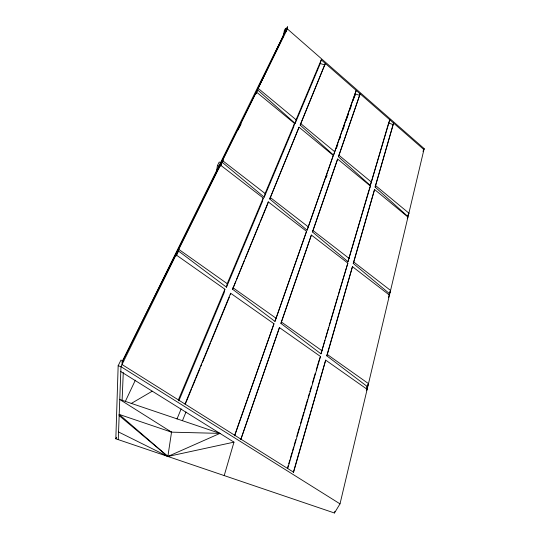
<?xml version="1.0" encoding="UTF-8"?>
<svg xmlns="http://www.w3.org/2000/svg" width="540" height="540" viewBox="0 0 540 540"><rect width="100%" height="100%" fill="white"/><g stroke="black" fill="none" stroke-linecap="round" stroke-linejoin="round"><path stroke-width="0.81" d="M282.92 37.375L284.317 30.78L285.532 28.33L287.395 28.937L424.17 148.622L340.011 503.861L334.449 513L115.83 438.804L118.159 365.735L120.953 360.106L123.761 361.051L122.141 361.868L122.04 364.541L293.578 472.217L325.681 360.139L367.146 389.32L366.431 390.683M118.55 431.973L167.866 456.462L219.942 433.39L171.544 432.155L119.205 414.423L119.158 415.604L167.866 456.462L233.975 442.145L224.208 475.585M118.267 439.634L120.98 366.687L286.936 29.869L287.55 27L122.141 361.868L220.354 165.004L263.216 197.984L262.366 201.643L226.483 287.213L178.571 251.08L178.774 249.386L227.212 283.669L226.483 287.213M122.087 400.754L123.275 372.573M219.942 433.39L119.758 399.485L171.544 432.155L167.866 456.462L119.205 414.423M216.493 171.457L217.418 165.632L219.193 162.054L221.441 162.797L221.063 165.092M219.429 167.906L219.672 166.381M220.165 166.158L220.354 165.004M264.242 197.168L265.093 193.502L222.521 160.603L222.237 162.338L264.242 197.168L293.605 127.136L294.529 123.458L256.345 91.955L287.55 27L286.18 31.394L284.317 30.78M255.94 93.825L258.127 88.337L287.55 27M176.081 254.853L224.89 289.204L224.168 292.734L178.855 400.815M285.181 29.977L285.532 28.33M230.31 294.8L230.641 293.254L273.976 323.744L234.664 435.78M232.591 289.258L268.286 201.886L306.551 231.329L274.961 321.408L232.591 289.258L235.804 281.462M366.485 388.807L367.065 386.383L368.489 383.643L327.301 354.496L352.458 266.645L389.462 295.117L388.409 297.317M388.8 294.941L390.569 290.453L353.781 262.028L374.564 189.493L407.957 217.046L407.275 218.565M267.901 203.486L268.286 201.886M334.449 513L334.847 511.36M269.744 198.997L299.052 127.19L333.301 155.446L307.105 230.182L269.744 198.997L299.052 127.19M257.796 90.058L295.157 123.437L296.082 119.758L321.246 59.866L423.934 149.634M300.166 125.091L325.323 63.43L300.166 125.091L333.551 155.129L356.218 90.436L333.551 155.129M295.157 123.437L320.288 63.504L321.246 59.866M293.288 472.554L325.681 360.139M367.065 386.383L326.754 355.799L352.458 266.645M389.164 293.389L353.234 263.419L374.564 189.493M375.118 187.063L393.579 123.1L375.118 187.063L407.518 216.182L408.881 213.145L375.664 185.645M287.503 467.924L288.212 465.5M288.691 463.88L289.872 459.83M290.351 458.217L292.012 452.547M292.484 450.934L293.672 446.884M294.145 445.264L295.805 439.601M296.757 436.361L299.606 426.654M300.55 423.414L303.872 412.081M304.351 410.468L307.672 399.134M308.144 397.514L309.332 393.471M309.805 391.851L311.465 386.188M312.417 382.948L315.266 373.235M316.211 370.001L319.059 360.288M320.949 353.849L347.855 263.108L311.384 235.042L280.915 323.406L320.949 353.849L324.952 340.193M325.424 338.587L328.718 327.335M329.191 325.728L334.139 308.853M334.611 307.247L337.912 296.001M338.378 294.394L347.855 263.108M347.976 261.664L370.413 186.071L337.635 159.023L312.485 231.971L347.976 261.664L361.172 216.641M361.645 215.035L368.955 190.114M338.452 156.749L360.133 93.859L338.452 156.749L370.312 185.47L388.375 123.863M287.699 468.531L320.51 356.495L279.43 327.584L240.901 439.155M370.312 185.47L389.819 119.813L388.611 123.059L393.039 124.524M274.961 321.408L306.551 231.329M307.105 230.182L333.301 155.446M279.43 327.584L240.786 439.634M354.267 97.544L355.03 95.141M311.384 235.042L280.915 323.406M337.635 159.023L312.485 231.971M407.356 217.769L408.881 213.145M389.063 295.009L390.569 290.453M366.471 389.752L368.489 383.643M221.157 164.531L222.521 160.603M326.275 177.512L327.098 175.142M336.454 148.325L337.831 144.376M339.775 138.821L340.605 136.438M342.819 130.079L344.756 124.517M346.147 120.548L348.638 113.4M349.745 110.221L351.405 105.455M353.072 100.69L355.01 95.135M234.671 435.24L273.976 323.744M369.191 189.31L370.413 186.071M353.234 263.419L353.781 262.028M176.175 255.832L178.774 249.386M319.295 359.478L320.51 356.495M182.5 420.572L186.003 411.986M184.997 404.062L230.641 293.254M185.72 403.137L191.491 389.104M192.132 387.545L195.345 379.755M195.986 378.196L200.158 368.064M200.799 366.505L201.757 364.163M202.399 362.603L210.425 343.123M211.066 341.564L229.351 297.135M236.446 279.902L244.465 260.408M245.113 258.849L259.551 223.756M260.192 222.197L267.577 204.262M176.992 418.986L181.163 408.908M326.754 355.799L327.301 354.496M178.376 399.904L224.89 289.204M227.212 283.669L263.216 197.984M265.093 193.502L294.529 123.458M422.969 151.403L424.17 148.622M115.83 438.804L116.519 437.312M125.327 401.443L135.364 380.153M176.222 255.866L178.571 251.08M220.435 166.003L223.351 160.07M238.194 129.89L238.937 128.385M239.274 127.703L241.124 123.937M122.141 361.868L256.345 91.955L256.014 93.677L258.127 88.337L296.082 119.758M131.173 403.522L152.206 391.21M320.288 63.504L324.891 65.023M355.131 93.879L359.647 95.364M217.418 165.632L218.923 166.131M118.159 365.735L120.98 366.687L340.011 503.861M169.276 431.109L171.544 432.155M120.798 371.554L233.975 442.145M232.929 287.712L275.947 318.154M281.36 321.982L322.157 350.858M270.135 197.397L308.158 226.78M312.957 230.486L349.205 258.491M300.578 123.485L334.631 151.673M338.938 155.237L371.54 182.23"/></g></svg>
